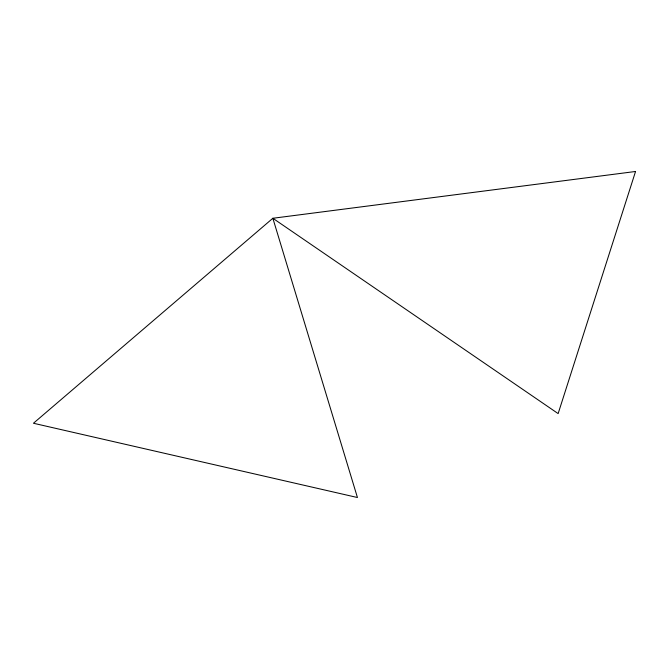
<?xml version="1.0" encoding="UTF-8"?>
<svg xmlns="http://www.w3.org/2000/svg" width="669" height="669" viewBox="0 0 669 669"><rect width="100%" height="100%" fill="white"/><g stroke="black" fill="none" stroke-linecap="round" stroke-linejoin="round"><path stroke-width="1" d="M635.55 171.481L558.138 413.601L272.86 218.27L33.45 423.251L357.438 497.519L272.86 218.27L635.55 171.481"/></g></svg>
